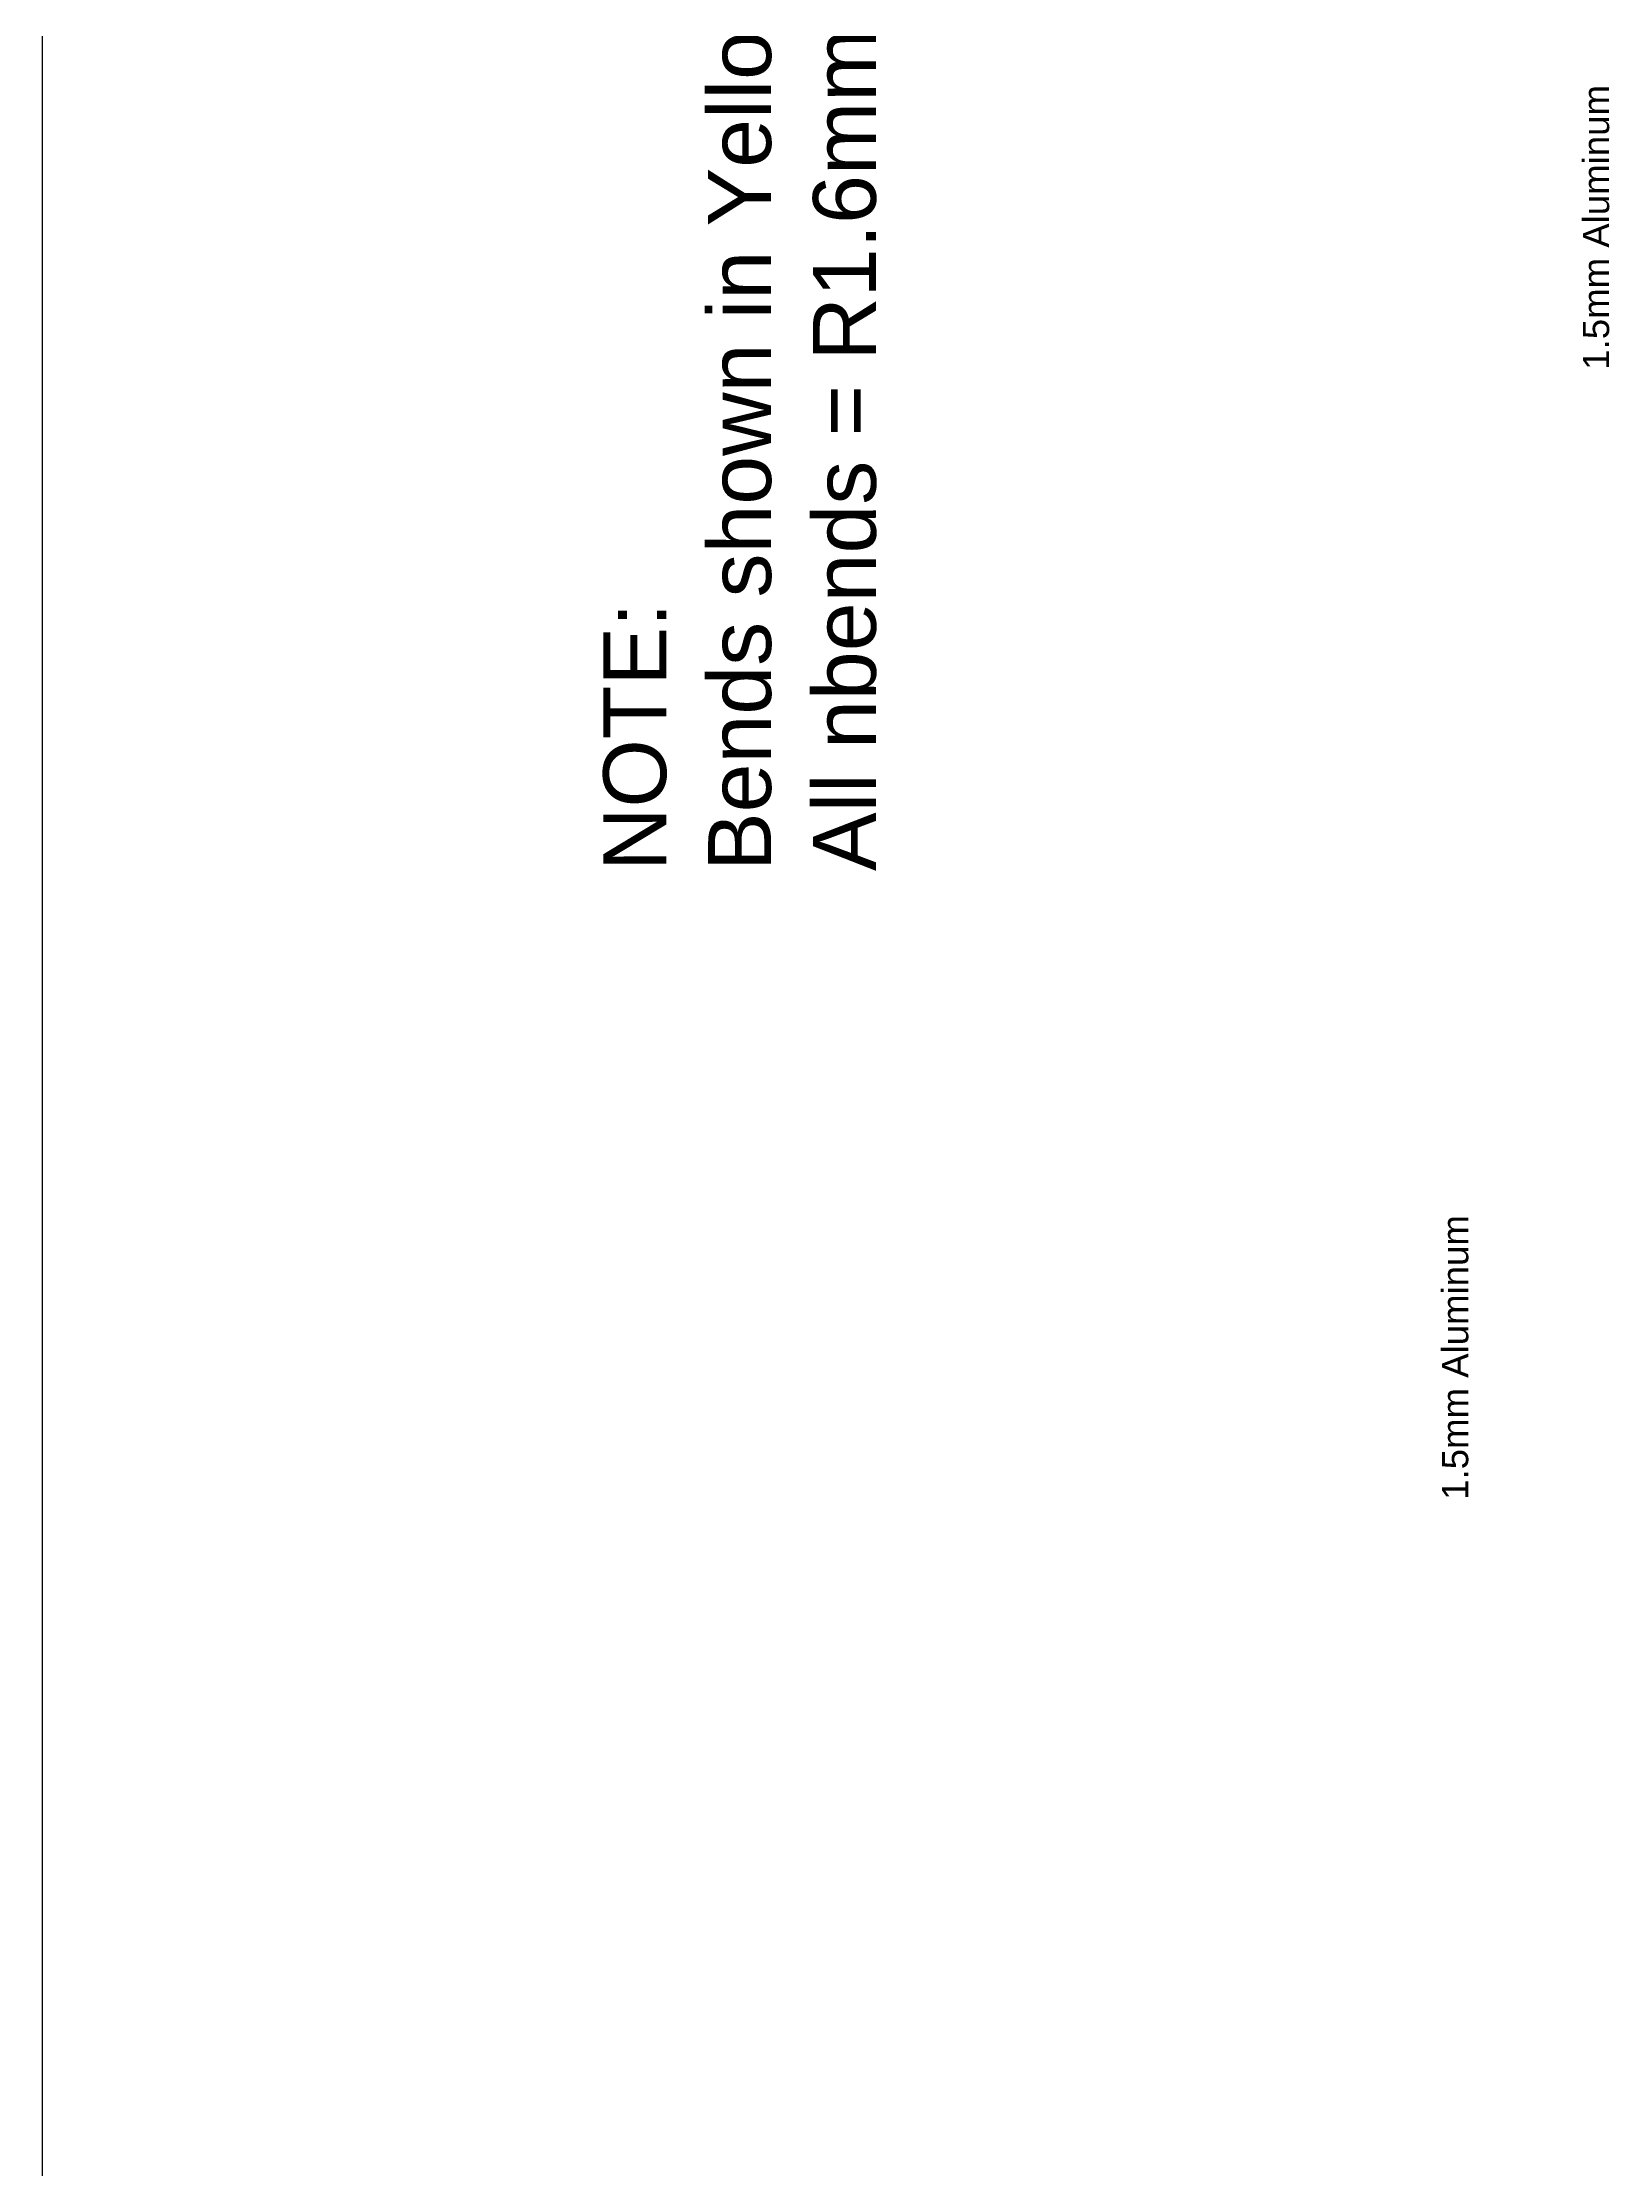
# Model space of a CAD drawing. Extents: x -1267 to 2080, y -21 to 4009.
# Drawn here: x -1267 to -520, y 2081 to 3095 of the extents above; entities that cross this region are included whole.
import ezdxf

# ---------------------------------------------------------------- set-up
doc = ezdxf.new("R2010")
doc.units = 0
doc.layers.get('0').update_dxf_attribs({"true_color": 0xffffff})
doc.layers.add('Layer0', color=7, linetype='Continuous', true_color=0xffffff)
doc.styles.add('textstyle14', font='')
doc.styles.add('textstyle15', font='')
doc.styles.add('textstyle54', font='')
doc.styles.get('textstyle14').set_extended_font_data('Arial')
doc.styles.get('textstyle15').set_extended_font_data('Arial')
doc.styles.get('textstyle54').set_extended_font_data('Arial')

msp = doc.modelspace()

# ---------------------------------------------------------------- linework, layer by layer
at = {"layer": 'Layer0'}
msp.add_line((-1267.4, 1176.8, -25.5), (-1267.4, 4009, -25.5), dxfattribs=at)

# ---------------------------------------------------------------- texts
at = {"char_height": 1, "attachment_point": 1, "rotation": 90}
for s, insert, style in [('\\H30;NOTE:\\PBends shown in Yellow Dashed\\PAll nbends = R1.6mm ', (-1000, 2700), 'textstyle54'), ('\\H12.5;1.5mm Aluminum\\P', (-532.8, 2939.1), 'textstyle14'), ('\\H12.5;1.5mm Aluminum\\P', (-600, 2400), 'textstyle15')]:
    msp.add_mtext(s, dxfattribs=dict(at, insert=insert, style=style))

doc.saveas('drawing.dxf')
